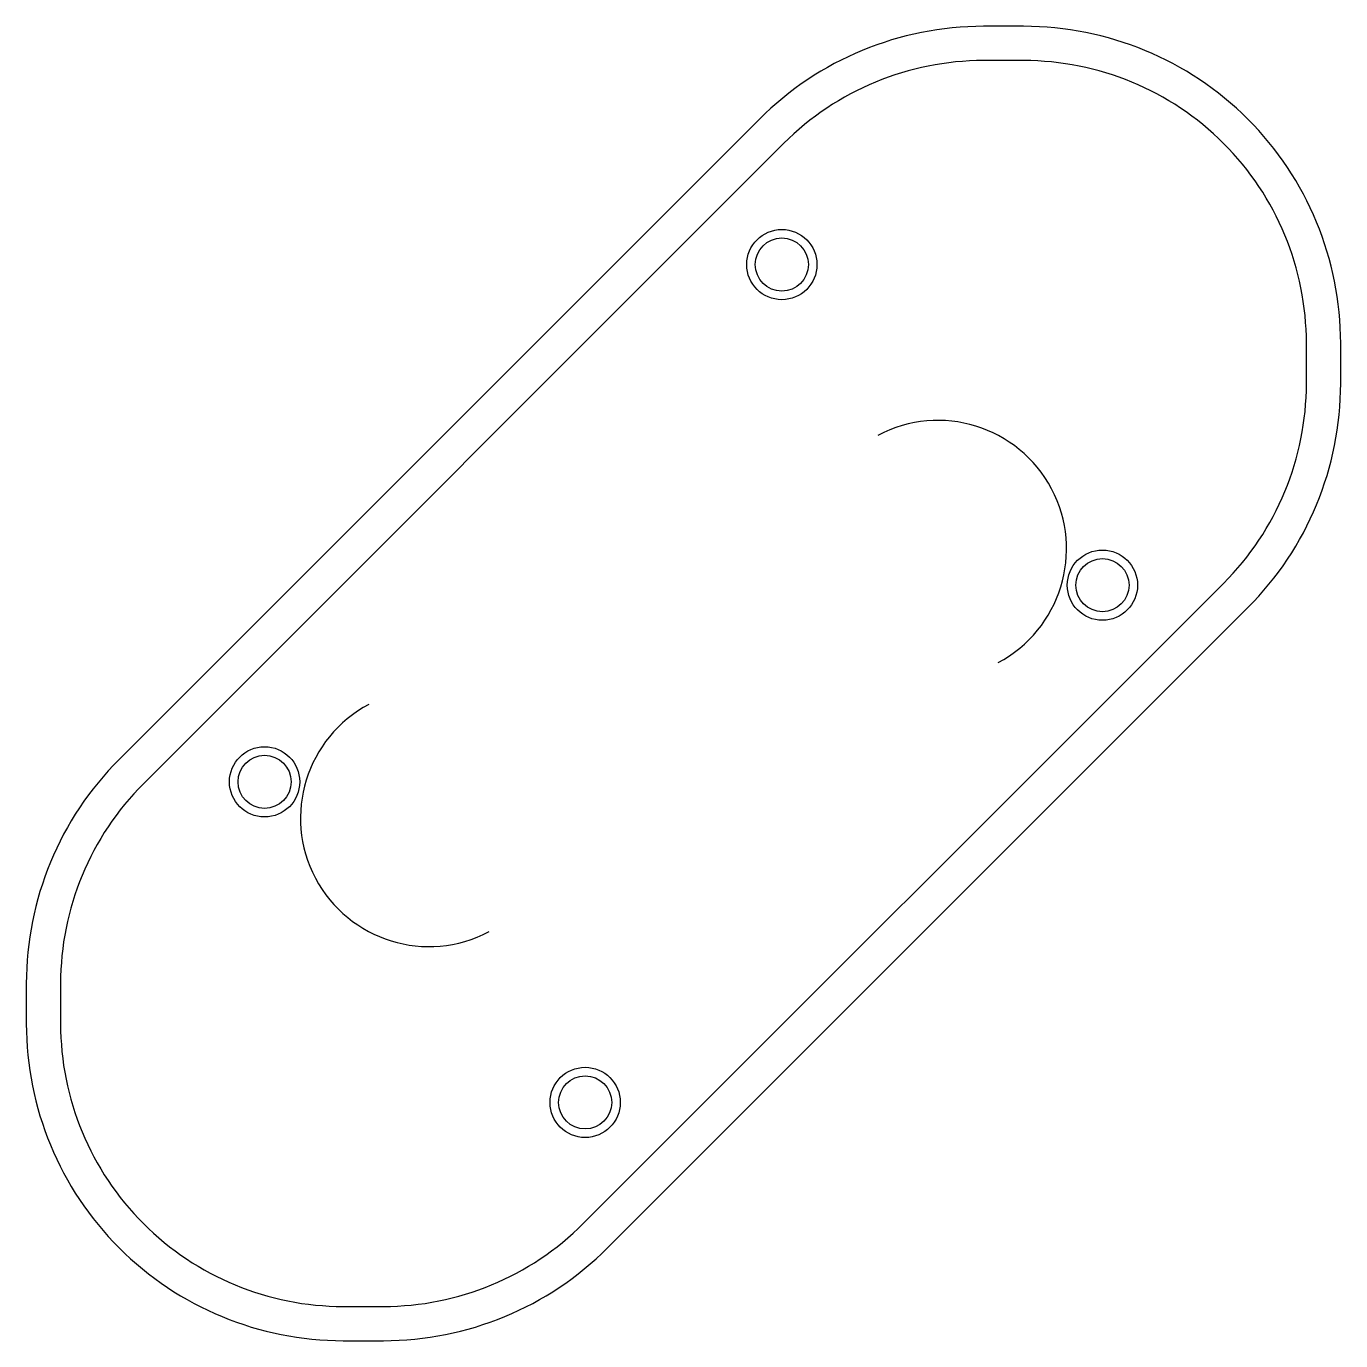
# Model space of a CAD drawing. Header units: millimetres. Extents: x -23.5 to 53.2, y -23.5 to 53.2.
import ezdxf

# ---------------------------------------------------------------- set-up
doc = ezdxf.new("R2010")
doc.units = ezdxf.units.MM
doc.layers.get('0').update_dxf_attribs({"linetype": 'CONTINUOUS'})

msp = doc.modelspace()

# ---------------------------------------------------------------- linework, layer by layer
for points in [[(53.198, 34.698, 0.414214), (34.698, 53.198), (32.361, 53.198, 0.198912), (19.28, 47.78), (-18.081, 10.419, 0.198912), (-23.5, -2.663), (-23.5, -5, 0.414214), (-5, -23.5), (-2.663, -23.5, 0.198912), (10.419, -18.081), (47.78, 19.28, 0.198912), (53.198, 32.361)], [(46.366, 20.694, 0.198912), (51.198, 32.361), (51.198, 34.698, 0.414214), (34.698, 51.198), (32.361, 51.198, 0.198912), (20.694, 46.366), (-16.667, 9.004, 0.198912), (-21.5, -2.663), (-21.5, -5, 0.414214), (-5, -21.5), (-2.663, -21.5, 0.198912), (9.004, -16.667)]]:
    msp.add_lwpolyline(points, format="xyb", close=True)
for centre, radius in [((20.588, 39.295), 2.05), ((20.588, 39.295), 1.55), ((39.295, 20.588), 2.05), ((39.295, 20.588), 1.55), ((-9.596, 9.11), 2.05), ((-9.596, 9.11), 1.55), ((9.11, -9.596), 2.05), ((9.11, -9.596), 1.55)]:
    msp.add_circle(centre, radius)
for centre, start, end in [((29.698, 22.698), -62.13927, 117.86073), ((0, 7), 117.86073, 297.86073)]:
    msp.add_arc(centre, 7.5, start, end)

doc.saveas('drawing.dxf')
